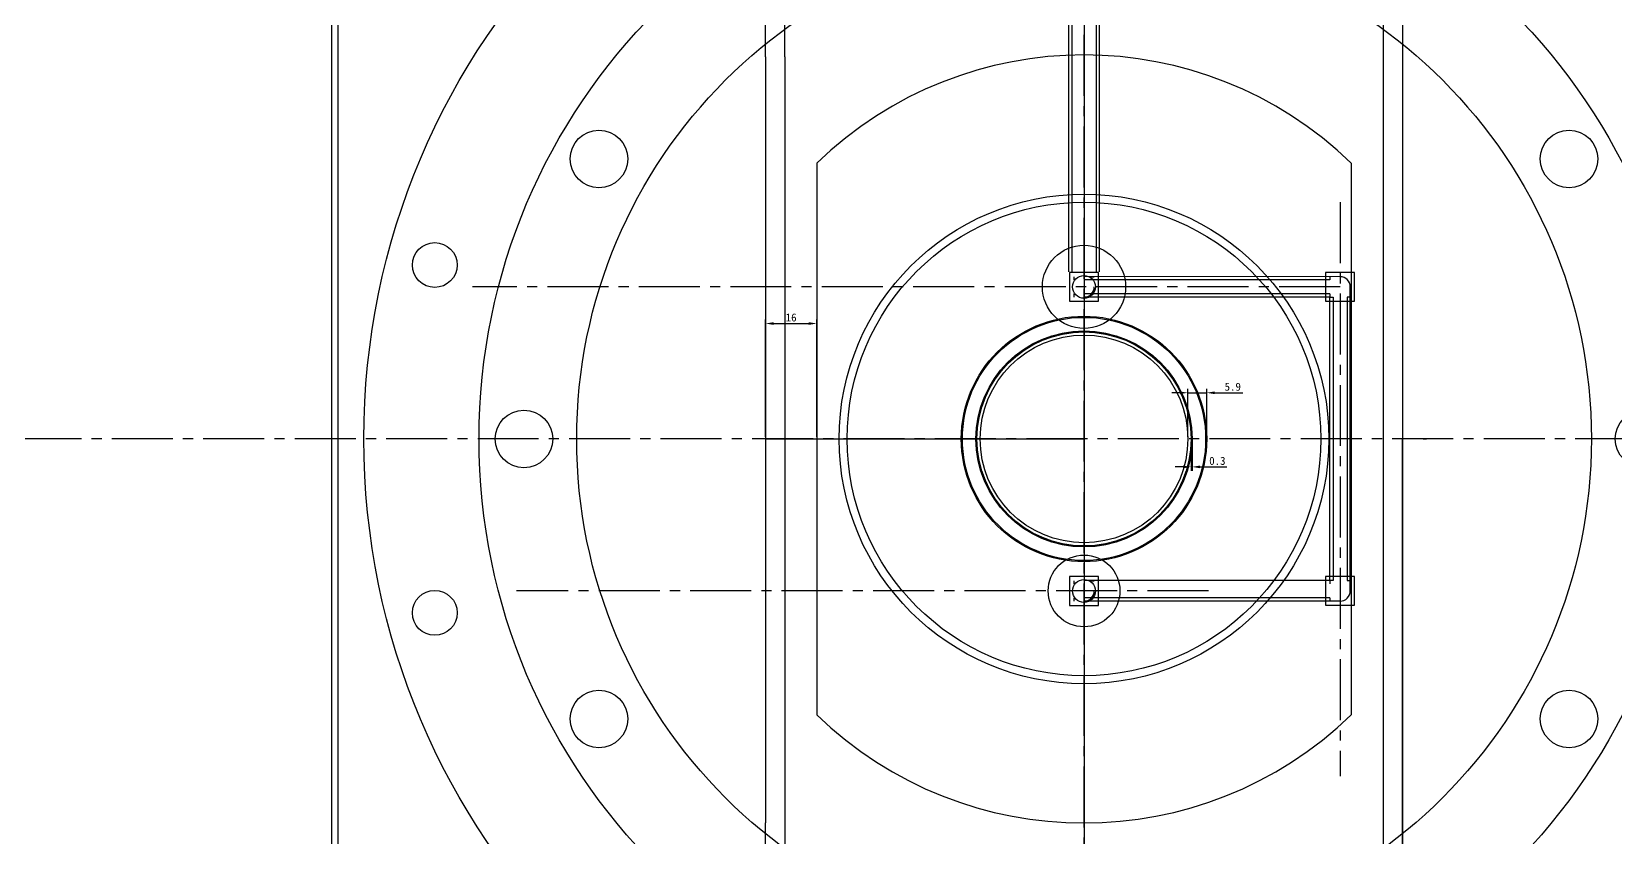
# Model space of a CAD drawing. Header units: millimetres. Extents: x 5013 to 9067, y 5076 to 6829.
# Drawn here: x 8279.9 to 8774.7, y 5395.3 to 5647.1 of the extents above; entities that cross this region are included whole.
import ezdxf

# ---------------------------------------------------------------- set-up
doc = ezdxf.new("R2010")
doc.units = ezdxf.units.MM
doc.linetypes.add('CENTER2', pattern=[28.575, 19.05, -3.175, 3.175, -3.175])
doc.layers.add('1', color=3, linetype='Continuous')
doc.dimstyles.new('ISO-25', dxfattribs={"dimtxt": 2.5, "dimasz": 2.5, "dimexe": 1.25, "dimexo": 0.625, "dimtad": 1, "dimdsep": 46, "dimtxsty": 'Standard', "dimcen": 2.5, "dimadec": 0, "dimazin": 0, "dimtfac": 1, "dimtmove": 0, "dimatfit": 3, "dimfxl": 1, "dimarcsym": 0})

# ---------------------------------------------------------------- blocks, each defined once
blk = doc.blocks.new('*D416')
at = {"color": 0, "lineweight": -2, "transparency": 16777216}
blk.add_arc((5879.37, 5519.79), 1733.92, 0.08261, 6.40737, dxfattribs=at)
at = {"color": 0, "transparency": 16777216}
for points in [[(7602.05, 5713.24), (7602.88, 5713.34), (7602.18, 5715.77)], [(7613.71, 5522.29), (7612.87, 5522.29), (7613.29, 5519.79)]]:
    blk.add_solid(points, dxfattribs=at)
at = {"layer": 'Defpoints', "color": 0, "transparency": 16777216}
for p in [(8870.23, 5860.02), (7612.06, 5585.24), (5016.91, 5519.79), (5879.37, 5519.79), (7666.91, 5519.79)]:
    blk.add_point(p, dxfattribs=at)
at = {"color": 0, "transparency": 16777216, "insert": (7618.62, 5618.4), "char_height": 15, "attachment_point": 5, "rotation": 273.245}
blk.add_mtext('6.5°', dxfattribs=at)
blk = doc.blocks.new('*D417')
at = {"color": 0, "lineweight": -2, "transparency": 16777216}
blk.add_arc((5879.37, 5519.79), 1934.93, 353.60769, 6.41595, dxfattribs=at)
at = {"color": 0, "transparency": 16777216}
for points in [[(7801.77, 5735.96), (7802.6, 5736.06), (7801.9, 5738.49)], [(7802.69, 5304.32), (7801.86, 5304.41), (7801.99, 5301.88)]]:
    blk.add_solid(points, dxfattribs=at)
at = {"layer": 'Defpoints', "color": 0, "transparency": 16777216}
for p in [(8870.23, 5860.02), (5879.37, 5519.79), (5879.37, 5519.79), (7812.94, 5447.28), (8870.23, 5180.8)]:
    blk.add_point(p, dxfattribs=at)
at = {"color": 0, "transparency": 16777216, "insert": (7822.43, 5520.19), "char_height": 15, "attachment_point": 5, "rotation": 270.0118}
blk.add_mtext('13.0°', dxfattribs=at)
blk = doc.blocks.new('*D423')
at = {"color": 0, "lineweight": -2, "transparency": 16777216}
for p, q in [((8509.15, 5520.41), (8509.15, 5557.11)), ((8525.15, 5520.41), (8525.15, 5557.11)), ((8511.65, 5555.86), (8522.65, 5555.86))]:
    blk.add_line(p, q, dxfattribs=at)
at = {"color": 0, "transparency": 16777216}
for points in [[(8511.65, 5556.28), (8511.65, 5555.44), (8509.15, 5555.86)], [(8522.65, 5556.28), (8522.65, 5555.44), (8525.15, 5555.86)]]:
    blk.add_solid(points, dxfattribs=at)
at = {"layer": 'Defpoints', "color": 0, "transparency": 16777216}
for p in [(8525.15, 5555.86), (8509.15, 5519.79), (8525.15, 5519.79)]:
    blk.add_point(p, dxfattribs=at)
at = {"color": 0, "transparency": 16777216, "insert": (8517.15, 5557.74), "char_height": 2.5, "attachment_point": 5}
blk.add_mtext('16', dxfattribs=at)
blk = doc.blocks.new('*D430')
at = {"color": 0, "lineweight": -2, "transparency": 16777216}
for p, q in [((8642.1, 5519.16), (8642.1, 5509.8)), ((8642.4, 5519.16), (8642.4, 5509.8)), ((8639.6, 5511.05), (8637.1, 5511.05)), ((8642.1, 5511.05), (8642.4, 5511.05)), ((8644.9, 5511.05), (8653.23, 5511.05))]:
    blk.add_line(p, q, dxfattribs=at)
at = {"color": 0, "transparency": 16777216}
for points in [[(8639.6, 5511.47), (8639.6, 5510.63), (8642.1, 5511.05)], [(8644.9, 5511.47), (8644.9, 5510.63), (8642.4, 5511.05)]]:
    blk.add_solid(points, dxfattribs=at)
at = {"layer": 'Defpoints', "color": 0, "transparency": 16777216}
for p in [(8642.1, 5519.79), (8642.4, 5519.79), (8642.4, 5511.05)]:
    blk.add_point(p, dxfattribs=at)
at = {"color": 0, "transparency": 16777216, "insert": (8650.32, 5512.92), "char_height": 2.5, "attachment_point": 5}
blk.add_mtext('0.3', dxfattribs=at)
blk = doc.blocks.new('*U431')
at = {"color": 0}
blk.add_circle((0, 0), 9, dxfattribs=at)
blk = doc.blocks.new('*U432')
at = {"color": 0, "linetype": 'ByBlock', "lineweight": -2, "transparency": 16777216}
blk.add_blockref('*U431', (8608.65, 5694.79), dxfattribs=at)
for p, rotation in [((8521.15, 5671.34), 29.99999999999998), ((8696.15, 5671.34), 329.9999999999999), ((8457.09, 5607.29), 59.99999999999999), ((8760.2, 5607.29), 299.9999999999999), ((8433.65, 5519.79), 89.99999999999997), ((8783.65, 5519.79), 270), ((8457.09, 5432.29), 120), ((8760.2, 5432.29), 240), ((8521.15, 5368.23), 150), ((8696.15, 5368.23), 209.9999999999999), ((8608.65, 5344.79), 180)]:
    blk.add_blockref('*U431', p, dxfattribs=dict(at, rotation=rotation))
blk = doc.blocks.new('*U433')
at = {"color": 0}
blk.add_circle((0, 0), 7, dxfattribs=at)
blk = doc.blocks.new('*U434')
at = {"color": 0, "linetype": 'ByBlock', "lineweight": -2, "transparency": 16777216}
for p, rotation in [((8663, 5722.63), 329.9999999999999), ((8460.16, 5668.28), 30), ((8757.14, 5668.28), 300.0000000000001), ((8405.81, 5574.14), 60.00000000000003), ((8811.49, 5574.14), 270.0000000000001), ((8811.5, 5465.44), 239.9999999999999), ((8405.81, 5465.44), 90), ((8460.16, 5371.3), 120), ((8757.14, 5371.3), 210), ((8554.3, 5316.94), 150), ((8663, 5316.94), 180)]:
    blk.add_blockref('*U433', p, dxfattribs=dict(at, rotation=rotation))
blk.add_blockref('*U433', (8554.3, 5722.63), dxfattribs=at)
blk = doc.blocks.new('*D436')
at = {"color": 0, "lineweight": -2, "transparency": 16777216}
for p, q in [((8638.6, 5534.22), (8636.1, 5534.22)), ((8641.1, 5520.41), (8641.1, 5535.47)), ((8641.1, 5534.22), (8647, 5534.22)), ((8647, 5520.41), (8647, 5535.47)), ((8649.5, 5534.22), (8658.25, 5534.22))]:
    blk.add_line(p, q, dxfattribs=at)
at = {"color": 0, "transparency": 16777216}
for points in [[(8638.6, 5534.63), (8638.6, 5533.8), (8641.1, 5534.22)], [(8649.5, 5534.63), (8649.5, 5533.8), (8647, 5534.22)]]:
    blk.add_solid(points, dxfattribs=at)
at = {"layer": 'Defpoints', "color": 0, "transparency": 16777216}
for p in [(8647, 5534.22), (8641.1, 5519.79), (8647, 5519.79)]:
    blk.add_point(p, dxfattribs=at)
at = {"color": 0, "transparency": 16777216, "insert": (8655.12, 5536.09), "char_height": 2.5, "attachment_point": 5}
blk.add_mtext('5.9', dxfattribs=at)

msp = doc.modelspace()

# ---------------------------------------------------------------- linework, layer by layer
at = {"color": 30, "linetype": 'CENTER2'}
for p, q in [((8608.649, 5169.789), (8608.649, 6403.289)), ((9066.91, 5519.789), (5016.911, 5519.789))]:
    msp.add_line(p, q, dxfattribs=at)
at = {"color": 0}
for p, q in [((8608.649, 5744.789), (8608.649, 5294.789)), ((8603.884, 5572.053), (8603.884, 5741.289)), ((8604.884, 5741.289), (8604.884, 5572.053)), ((8612.414, 5741.289), (8612.414, 5572.053)), ((8613.414, 5741.289), (8613.414, 5572.053)), ((8608.651, 5708.789), (8608.651, 5330.789)), ((8608.649, 5637.789), (8608.649, 5401.789)), ((8608.651, 5596.289), (8608.651, 5443.289)), ((8613.151, 5571.804), (8604.151, 5571.804)), ((8604.151, 5571.804), (8604.151, 5562.804)), ((8613.151, 5562.804), (8613.151, 5571.804)), ((8693.152, 5571.804), (8684.152, 5571.804)), ((8684.152, 5571.804), (8684.152, 5562.804)), ((8693.152, 5562.804), (8693.152, 5571.804)), ((8605.451, 5570.503), (8605.451, 5569.504)), ((8688.652, 5570.503), (8608.651, 5570.505)), ((8685.452, 5569.504), (8608.651, 5569.504)), ((8610.851, 5570.503), (8611.851, 5570.503)), ((8685.452, 5570.503), (8685.452, 5569.504)), ((8691.852, 5472.3), (8691.852, 5567.303)), ((8604.151, 5562.804), (8613.151, 5562.804)), ((8605.451, 5565.104), (8605.451, 5564.104)), ((8685.452, 5565.104), (8608.651, 5565.103)), ((8685.452, 5564.104), (8608.651, 5564.103)), ((8684.152, 5562.804), (8693.152, 5562.804)), ((8685.452, 5565.104), (8685.452, 5564.104)), ((8685.452, 5475.5), (8685.452, 5564.104)), ((8685.452, 5564.104), (8686.452, 5564.104)), ((8686.452, 5564.104), (8686.452, 5475.501)), ((8690.852, 5564.104), (8690.852, 5475.5)), ((8691.852, 5564.104), (8690.852, 5564.104)), ((8608.649, 5558.139), (8608.649, 5519.789)), ((8608.649, 5558.135), (8608.649, 5481.442)), ((8608.651, 5553.539), (8608.651, 5486.039)), ((8608.651, 5553.239), (8608.651, 5486.339)), ((8608.651, 5552.239), (8608.651, 5487.339)), ((8509.151, 5519.789), (8608.651, 5519.789)), ((8608.651, 5519.789), (8608.651, 5519.789)), ((8714.649, 5519.789), (8715.649, 5519.789)), ((8714.649, 5519.789), (8715.649, 5519.789)), ((8613.149, 5476.773), (8604.149, 5476.773)), ((8604.149, 5476.773), (8604.149, 5467.773)), ((8605.449, 5475.472), (8605.449, 5474.473)), ((8686.452, 5475.501), (8608.651, 5475.502)), ((8610.849, 5475.472), (8611.849, 5475.472)), ((8613.149, 5467.773), (8613.149, 5476.773)), ((8693.152, 5476.802), (8684.152, 5476.802)), ((8684.152, 5476.802), (8684.152, 5467.802)), ((8685.452, 5475.5), (8685.452, 5474.502)), ((8690.852, 5475.5), (8691.852, 5475.5)), ((8693.152, 5467.802), (8693.152, 5476.802)), ((8604.149, 5467.773), (8613.149, 5467.773)), ((8605.449, 5470.073), (8605.449, 5469.073)), ((8688.652, 5469.1), (8608.649, 5469.1)), ((8685.452, 5470.101), (8608.651, 5470.1)), ((8684.152, 5467.802), (8693.152, 5467.802)), ((8685.452, 5470.101), (8685.452, 5469.101))]:
    msp.add_line(p, q, dxfattribs=at)
at = {"color": 32}
for p, q in [((8702.148, 5669.164), (8702.148, 5369.789)), ((8708.148, 5669.164), (8708.148, 5369.789)), ((8509.151, 5639.164), (8509.151, 5399.789)), ((8515.151, 5639.164), (8515.151, 5399.789)), ((8525.151, 5605.973), (8525.151, 5433.604)), ((8692.148, 5605.975), (8692.148, 5433.602)), ((8708.148, 5312.289), (8708.148, 5519.789)), ((8509.151, 5312.289), (8509.151, 5399.789)), ((8515.151, 5399.789), (8515.151, 5312.289))]:
    msp.add_line(p, q, dxfattribs=at)
at = {"color": 4}
msp.add_line((8608.651, 5593.789), (8608.651, 5557.789), dxfattribs=at)
at = {"color": 4, "linetype": 'CENTER2'}
for p, q in [((8688.652, 5593.789), (8688.652, 5414.377)), ((8688.652, 5567.303), (8417.638, 5567.301)), ((8647.532, 5472.272), (8431.375, 5472.273))]:
    msp.add_line(p, q, dxfattribs=at)
at = {"color": 0}
for centre, radius in [((8608.651, 5519.789), 225), ((8608.649, 5567.303), 13), ((8608.651, 5567.303), 3.55), ((8608.649, 5519.789), 38.346), ((8608.649, 5519.789), 32.45), ((8608.649, 5472.272), 11.2), ((8608.649, 5472.272), 3.55)]:
    msp.add_circle(centre, radius, dxfattribs=at)
at = {"color": 1}
for radius in [189, 158.511]:
    msp.add_circle((8608.649, 5519.789), radius, dxfattribs=at)
at = {"color": 6}
msp.add_circle((8608.649, 5519.789), 76.5, dxfattribs=at)
at = {"color": 4}
for centre, radius in [((8608.651, 5519.789), 74), ((8608.649, 5519.789), 38)]:
    msp.add_circle(centre, radius, dxfattribs=at)
at = {"color": 2}
for radius in [33.75, 33.45]:
    msp.add_circle((8608.649, 5519.789), radius, dxfattribs=at)
at = {"color": 32}
for start, end in [(45.90791, 134.09366), (225.90634, 314.09209)]:
    msp.add_arc((8608.651, 5519.789), 120, start, end, dxfattribs=at)
at = {"color": 0}
for centre, start, end in [((8608.651, 5567.303), 269.99998, 0), ((8688.652, 5567.303), 0, 89.9976), ((8608.649, 5472.272), 269.99998, 0), ((8688.652, 5472.3), 269.99998, 0)]:
    msp.add_arc(centre, 3.2, start, end, dxfattribs=at)
at = {"layer": '1', "color": 32, "linetype": 'Continuous'}
for p, q in [((8515.151, 5639.164), (8515.151, 6044.664)), ((8509.151, 5639.164), (8509.151, 6038.664))]:
    msp.add_line(p, q, dxfattribs=at)
at = {"layer": '1', "color": 0, "linetype": 'Continuous'}
for p, q in [((8375.649, 5345.989), (8375.649, 5805.289)), ((8373.649, 5341.989), (8373.649, 5801.289))]:
    msp.add_line(p, q, dxfattribs=at)

# ---------------------------------------------------------------- block references
at = {"color": 0}
msp.add_blockref('*U434', (0, 0), dxfattribs=at)
at = {"color": 1}
msp.add_blockref('*U432', (0, 0), dxfattribs=at)

# ---------------------------------------------------------------- dimensions: what is measured, and where the dimension line sits
at = {"color": 3}
for base, line1, picture, middle in [((7612.057, 5585.241), ((7666.911, 5519.789), (5016.911, 5519.789)), '*D416', (7618.625, 5618.398)), ((7812.944, 5447.281), ((5879.375, 5519.789), (8870.228, 5180.804)), '*D417', (7822.428, 5520.19))]:
    dim = msp.add_angular_dim_2l(base=base, line1=line1, line2=((5879.375, 5519.789), (8870.228, 5860.023)), dimstyle='ISO-25', override={"dimtxt": 15, "dimadec": 1}, dxfattribs=at)
    dim.commit()
    dim.dimension.update_dxf_attribs({"geometry": picture, "text_midpoint": middle})
at = {"color": 0}
for base, p1, p2, picture, middle in [((8525.151, 5555.86), (8509.151, 5519.789), (8525.151, 5519.789), '*D423', (8517.151, 5557.735)), ((8646.996, 5534.217), (8641.099, 5519.789), (8646.996, 5519.789), '*D436', (8655.121, 5536.092))]:
    dim = msp.add_linear_dim(base=base, p1=p1, p2=p2, dimstyle='ISO-25', dxfattribs=at)
    dim.commit()
    dim.dimension.update_dxf_attribs({"geometry": picture, "text_midpoint": middle})
at = {"color": 2}
dim = msp.add_linear_dim(base=(8642.399, 5511.049), p1=(8642.099, 5519.789), p2=(8642.399, 5519.789), dimstyle='ISO-25', dxfattribs=at)
dim.commit()
dim.dimension.update_dxf_attribs({"geometry": '*D430', "text_midpoint": (8650.316, 5512.924)})

doc.saveas('drawing.dxf')
